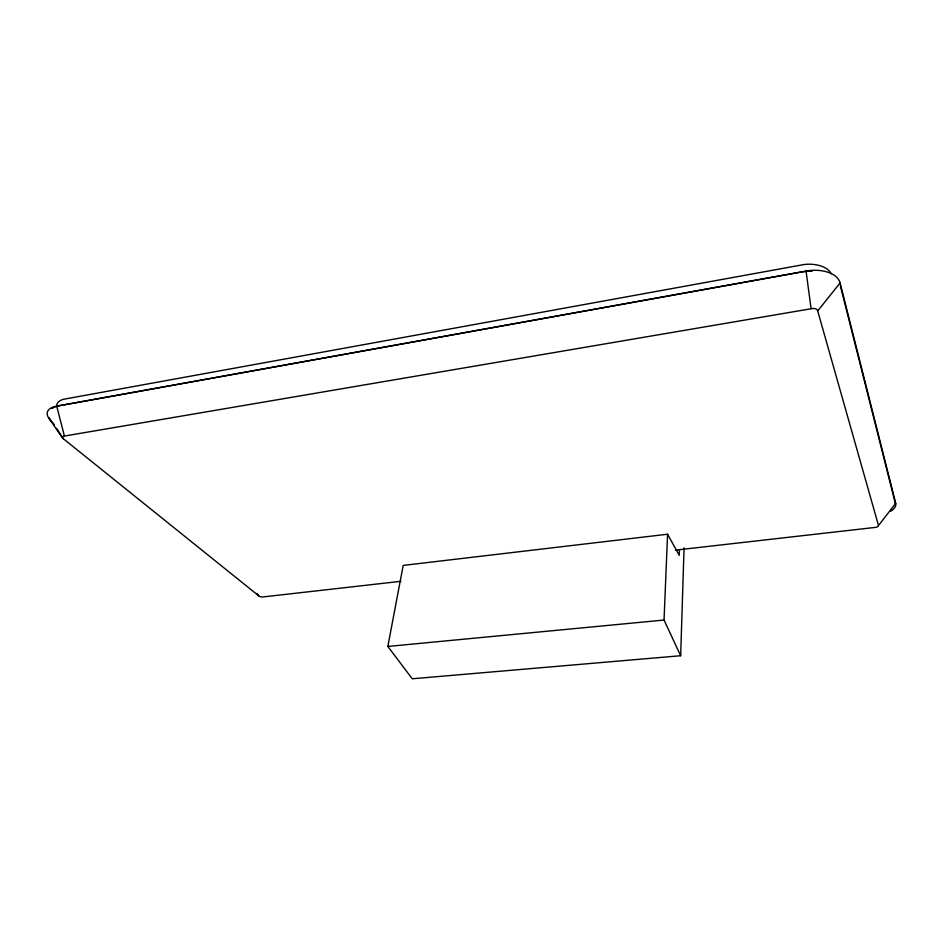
<?xml version="1.0" encoding="UTF-8"?>
<svg xmlns="http://www.w3.org/2000/svg" width="943" height="943" viewBox="0 0 943 943"><rect width="100%" height="100%" fill="white"/><g stroke="black" fill="none" stroke-linecap="round" stroke-linejoin="round"><path stroke-width="1.41" d="M679.455 549.71L679.255 555.368L667.573 534.221L403.191 565.411L387.844 646.45L412.256 678.783L680.657 655.727L684.064 547.8M680.657 655.727L664.037 620.046L667.573 534.221M675.53 550.123L875.575 527.373A3.843 1.662 -4.2 0 0 878.452 525.593L895.709 503.303L840.107 282.924A29.551 17.21 -6.9 0 0 806.053 271.077L56.733 406.115A24.353 11.245 12.9 0 0 50.297 419.847M878.381 525.11L817.699 310.931L840.107 282.924M817.699 310.931L817.381 310.141A4.915 2.794 -6.5 0 0 812.536 308.514L63.511 436.208A4.055 1.815 12.6 0 0 62.804 438.318L259.16 596.153A3.159 1.226 7.4 0 0 262.838 596.954L400.964 581.301M387.844 646.45L664.037 620.046M256.979 593.418L258.641 595.787M48.93 418.256L62.592 438.059M52.773 422.558L54.293 424.892M56.58 428.393L63.452 438.896M56.733 406.115L64.407 436.008M840.378 285.929L894.954 501.794A26.97 12.035 -4.4 0 1 895.119 503.373M806.053 271.077L811.086 308.703M831.278 273.753A26.805 15.76 -6.9 0 0 804.615 264.441L63.37 399.302A22.172 10.373 13 0 0 56.745 405.62M51.924 421.71A28.349 13.096 12.8 0 1 49.189 418.008M52.136 408.343A28.349 13.096 12.8 0 1 59.492 405.714L800.701 272.162A34.313 19.933 -6.7 0 1 812.064 271.242M895.709 503.303A23.104 10.29 -4.5 0 1 890.805 511.189"/></g></svg>
